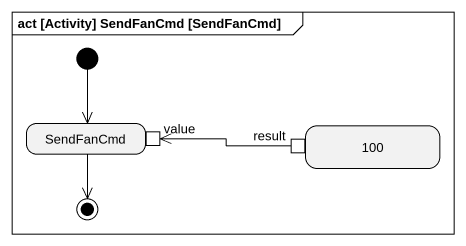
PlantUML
@startuml
mainframe act [Activity] SendFanCmd [SendFanCmd]
hide empty description
state SendFanCmd {
  state value <<inputPin>>
}
state "100" as s100 {
  state result <<outputPin>>
}
[*] --> SendFanCmd
result -left-> value
SendFanCmd --> [*]
@enduml
